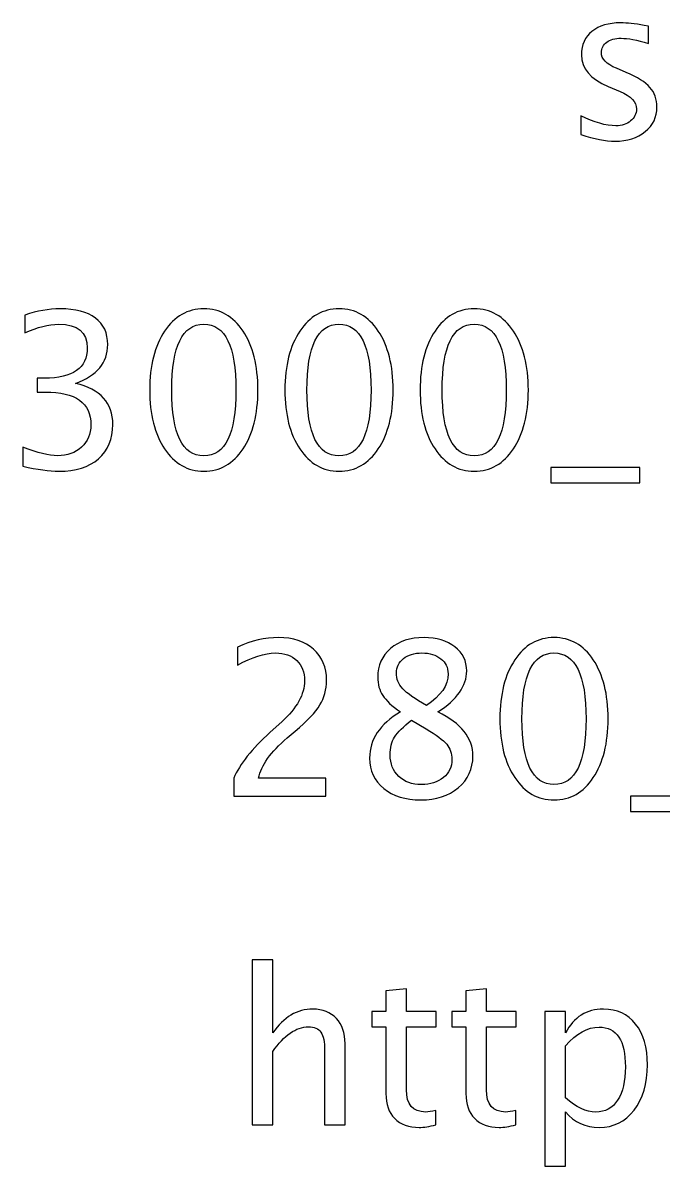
# Model space of a CAD drawing. Header units: centimetres. Extents: x -87 to 69, y -70 to 88.
# Drawn here: x 18.09 to 26.02, y 52.96 to 67.1 of the extents above; entities that cross this region are included whole.
import ezdxf

# ---------------------------------------------------------------- set-up
doc = ezdxf.new("R2010")
doc.units = ezdxf.units.CM
doc.header["$MEASUREMENT"] = 0
doc.layers.add('Layer 1', color=7, linetype='Continuous')

msp = doc.modelspace()

# ---------------------------------------------------------------- linework, layer by layer
at = {"layer": 'Layer 1'}
for points, knots in [([(24.99927, 65.72071), (24.99927, 65.72071), (24.99927, 65.95354), (24.99927, 65.95354), (24.99927, 65.95354), (25.16552, 65.87064), (25.30971, 65.82919), (25.43274, 65.82919), (25.43274, 65.82919), (25.50595, 65.82919), (25.5668, 65.84903), (25.61487, 65.88872), (25.61487, 65.88872), (25.66293, 65.92797), (25.68718, 65.97736), (25.68718, 66.03689), (25.68718, 66.03689), (25.68718, 66.12376), (25.61972, 66.19564), (25.48478, 66.25252), (25.48478, 66.25252), (25.48478, 66.25252), (25.33617, 66.31558), (25.33617, 66.31558), (25.33617, 66.31558), (25.11701, 66.40642), (25.00721, 66.53783), (25.00721, 66.70849), (25.00721, 66.70849), (25.00721, 66.83064), (25.05042, 66.92677), (25.13685, 66.99688), (25.13685, 66.99688), (25.22328, 67.067), (25.3419, 67.10183), (25.49228, 67.10183), (25.49228, 67.10183), (25.57033, 67.10183), (25.66734, 67.09125), (25.78243, 67.06964), (25.78243, 67.06964), (25.78243, 67.06964), (25.83535, 67.0595), (25.83535, 67.0595), (25.83535, 67.0595), (25.83535, 67.0595), (25.83535, 66.84783), (25.83535, 66.84783), (25.83535, 66.84783), (25.6938, 66.89017), (25.58091, 66.91133), (25.49668, 66.91133), (25.49668, 66.91133), (25.4226, 66.91133), (25.36395, 66.89502), (25.31941, 66.86283), (25.31941, 66.86283), (25.27532, 66.83064), (25.25327, 66.78742), (25.25327, 66.73318), (25.25327, 66.73318), (25.25327, 66.65689), (25.315, 66.59207), (25.43892, 66.5396), (25.43892, 66.5396), (25.43892, 66.5396), (25.56107, 66.488), (25.56107, 66.488), (25.56107, 66.488), (25.69953, 66.42979), (25.79743, 66.36806), (25.85475, 66.30323), (25.85475, 66.30323), (25.91252, 66.23841), (25.94118, 66.15727), (25.94118, 66.06026), (25.94118, 66.06026), (25.94118, 65.93723), (25.89268, 65.83625), (25.79522, 65.75731), (25.79522, 65.75731), (25.69821, 65.67838), (25.57385, 65.63869), (25.4226, 65.63869), (25.4226, 65.63869), (25.30619, 65.63869), (25.16552, 65.66603), (24.99927, 65.72071)], [0, 0, 0, 0, 0.04347826, 0.04347826, 0.04347826, 0.04347826, 0.08695652, 0.08695652, 0.08695652, 0.08695652, 0.13043478, 0.13043478, 0.13043478, 0.13043478, 0.17391304, 0.17391304, 0.17391304, 0.17391304, 0.2173913, 0.2173913, 0.2173913, 0.2173913, 0.26086957, 0.26086957, 0.26086957, 0.26086957, 0.30434783, 0.30434783, 0.30434783, 0.30434783, 0.34782609, 0.34782609, 0.34782609, 0.34782609, 0.39130435, 0.39130435, 0.39130435, 0.39130435, 0.43478261, 0.43478261, 0.43478261, 0.43478261, 0.47826087, 0.47826087, 0.47826087, 0.47826087, 0.52173913, 0.52173913, 0.52173913, 0.52173913, 0.56521739, 0.56521739, 0.56521739, 0.56521739, 0.60869565, 0.60869565, 0.60869565, 0.60869565, 0.65217391, 0.65217391, 0.65217391, 0.65217391, 0.69565217, 0.69565217, 0.69565217, 0.69565217, 0.73913043, 0.73913043, 0.73913043, 0.73913043, 0.7826087, 0.7826087, 0.7826087, 0.7826087, 0.82608696, 0.82608696, 0.82608696, 0.82608696, 0.86956522, 0.86956522, 0.86956522, 0.86956522, 0.91304348, 0.91304348, 0.91304348, 0.91304348, 1, 1, 1, 1]), ([(18.09474, 61.61791), (18.09474, 61.61791), (18.09474, 61.85603), (18.09474, 61.85603), (18.09474, 61.85603), (18.27642, 61.78371), (18.41886, 61.74755), (18.52337, 61.74755), (18.52337, 61.74755), (18.6464, 61.74755), (18.74562, 61.78283), (18.82191, 61.85383), (18.82191, 61.85383), (18.8982, 61.92483), (18.93612, 62.01743), (18.93612, 62.1312), (18.93612, 62.1312), (18.93612, 62.40107), (18.74826, 62.53601), (18.37256, 62.53601), (18.37256, 62.53601), (18.37256, 62.53601), (18.27202, 62.53601), (18.27202, 62.53601), (18.27202, 62.53601), (18.27202, 62.53601), (18.27202, 62.70667), (18.27202, 62.70667), (18.27202, 62.70667), (18.27202, 62.70667), (18.36109, 62.70799), (18.36109, 62.70799), (18.36109, 62.70799), (18.71431, 62.70799), (18.89114, 62.83235), (18.89114, 63.08149), (18.89114, 63.08149), (18.89114, 63.27684), (18.77384, 63.37474), (18.53969, 63.37474), (18.53969, 63.37474), (18.41401, 63.37474), (18.27466, 63.33858), (18.1212, 63.26626), (18.1212, 63.26626), (18.1212, 63.26626), (18.1212, 63.48851), (18.1212, 63.48851), (18.1212, 63.48851), (18.27157, 63.53966), (18.41665, 63.56524), (18.556, 63.56524), (18.556, 63.56524), (18.74562, 63.56524), (18.89158, 63.52732), (18.993, 63.45147), (18.993, 63.45147), (19.09443, 63.37606), (19.14514, 63.26626), (19.14514, 63.1225), (19.14514, 63.1225), (19.14514, 62.89805), (19.01241, 62.73798), (18.7465, 62.64273), (18.7465, 62.64273), (19.05474, 62.57085), (19.20864, 62.40196), (19.20864, 62.13517), (19.20864, 62.13517), (19.20864, 61.95525), (19.14911, 61.8137), (19.03049, 61.71095), (19.03049, 61.71095), (18.91187, 61.60821), (18.74871, 61.55706), (18.54145, 61.55706), (18.54145, 61.55706), (18.42327, 61.55706), (18.27466, 61.57734), (18.09474, 61.61791)], [0, 0, 0, 0, 0.04761905, 0.04761905, 0.04761905, 0.04761905, 0.0952381, 0.0952381, 0.0952381, 0.0952381, 0.14285714, 0.14285714, 0.14285714, 0.14285714, 0.19047619, 0.19047619, 0.19047619, 0.19047619, 0.23809524, 0.23809524, 0.23809524, 0.23809524, 0.28571429, 0.28571429, 0.28571429, 0.28571429, 0.33333333, 0.33333333, 0.33333333, 0.33333333, 0.38095238, 0.38095238, 0.38095238, 0.38095238, 0.42857143, 0.42857143, 0.42857143, 0.42857143, 0.47619048, 0.47619048, 0.47619048, 0.47619048, 0.52380952, 0.52380952, 0.52380952, 0.52380952, 0.57142857, 0.57142857, 0.57142857, 0.57142857, 0.61904762, 0.61904762, 0.61904762, 0.61904762, 0.66666667, 0.66666667, 0.66666667, 0.66666667, 0.71428571, 0.71428571, 0.71428571, 0.71428571, 0.76190476, 0.76190476, 0.76190476, 0.76190476, 0.80952381, 0.80952381, 0.80952381, 0.80952381, 0.85714286, 0.85714286, 0.85714286, 0.85714286, 0.9047619, 0.9047619, 0.9047619, 0.9047619, 1, 1, 1, 1]), ([(20.334, 61.55706), (20.13336, 61.55706), (19.97152, 61.64922), (19.84893, 61.8331), (19.84893, 61.8331), (19.7259, 62.01699), (19.66461, 62.25952), (19.66461, 62.56115), (19.66461, 62.56115), (19.66461, 62.86277), (19.7259, 63.10531), (19.84893, 63.28919), (19.84893, 63.28919), (19.97152, 63.47308), (20.13336, 63.56524), (20.334, 63.56524), (20.334, 63.56524), (20.53553, 63.56524), (20.69736, 63.47352), (20.81995, 63.29007), (20.81995, 63.29007), (20.9421, 63.10663), (21.0034, 62.86365), (21.0034, 62.56115), (21.0034, 62.56115), (21.0034, 62.25952), (20.9421, 62.01699), (20.81995, 61.8331), (20.81995, 61.8331), (20.69736, 61.64922), (20.53553, 61.55706), (20.334, 61.55706)], [0, 0, 0, 0, 0.11111111, 0.11111111, 0.11111111, 0.11111111, 0.22222222, 0.22222222, 0.22222222, 0.22222222, 0.33333333, 0.33333333, 0.33333333, 0.33333333, 0.44444444, 0.44444444, 0.44444444, 0.44444444, 0.55555556, 0.55555556, 0.55555556, 0.55555556, 0.66666667, 0.66666667, 0.66666667, 0.66666667, 0.77777778, 0.77777778, 0.77777778, 0.77777778, 1, 1, 1, 1]), ([(22.00705, 61.55706), (21.80641, 61.55706), (21.64457, 61.64922), (21.52198, 61.8331), (21.52198, 61.8331), (21.39895, 62.01699), (21.33766, 62.25952), (21.33766, 62.56115), (21.33766, 62.56115), (21.33766, 62.86277), (21.39895, 63.10531), (21.52198, 63.28919), (21.52198, 63.28919), (21.64457, 63.47308), (21.80641, 63.56524), (22.00705, 63.56524), (22.00705, 63.56524), (22.20858, 63.56524), (22.37041, 63.47352), (22.493, 63.29007), (22.493, 63.29007), (22.61515, 63.10663), (22.67645, 62.86365), (22.67645, 62.56115), (22.67645, 62.56115), (22.67645, 62.25952), (22.61515, 62.01699), (22.493, 61.8331), (22.493, 61.8331), (22.37041, 61.64922), (22.20858, 61.55706), (22.00705, 61.55706)], [0, 0, 0, 0, 0.11111111, 0.11111111, 0.11111111, 0.11111111, 0.22222222, 0.22222222, 0.22222222, 0.22222222, 0.33333333, 0.33333333, 0.33333333, 0.33333333, 0.44444444, 0.44444444, 0.44444444, 0.44444444, 0.55555556, 0.55555556, 0.55555556, 0.55555556, 0.66666667, 0.66666667, 0.66666667, 0.66666667, 0.77777778, 0.77777778, 0.77777778, 0.77777778, 1, 1, 1, 1]), ([(23.6801, 61.55706), (23.47946, 61.55706), (23.31762, 61.64922), (23.19503, 61.8331), (23.19503, 61.8331), (23.072, 62.01699), (23.01071, 62.25952), (23.01071, 62.56115), (23.01071, 62.56115), (23.01071, 62.86277), (23.072, 63.10531), (23.19503, 63.28919), (23.19503, 63.28919), (23.31762, 63.47308), (23.47946, 63.56524), (23.6801, 63.56524), (23.6801, 63.56524), (23.88163, 63.56524), (24.04346, 63.47352), (24.16605, 63.29007), (24.16605, 63.29007), (24.2882, 63.10663), (24.3495, 62.86365), (24.3495, 62.56115), (24.3495, 62.56115), (24.3495, 62.25952), (24.2882, 62.01699), (24.16605, 61.8331), (24.16605, 61.8331), (24.04346, 61.64922), (23.88163, 61.55706), (23.6801, 61.55706)], [0, 0, 0, 0, 0.11111111, 0.11111111, 0.11111111, 0.11111111, 0.22222222, 0.22222222, 0.22222222, 0.22222222, 0.33333333, 0.33333333, 0.33333333, 0.33333333, 0.44444444, 0.44444444, 0.44444444, 0.44444444, 0.55555556, 0.55555556, 0.55555556, 0.55555556, 0.66666667, 0.66666667, 0.66666667, 0.66666667, 0.77777778, 0.77777778, 0.77777778, 0.77777778, 1, 1, 1, 1]), ([(20.33356, 61.74755), (20.59859, 61.74755), (20.73088, 62.01875), (20.73088, 62.56115), (20.73088, 62.56115), (20.73088, 63.10354), (20.59859, 63.37474), (20.33356, 63.37474), (20.33356, 63.37474), (20.06942, 63.37474), (19.93713, 63.10354), (19.93713, 62.56115), (19.93713, 62.56115), (19.93713, 62.01875), (20.06942, 61.74755), (20.33356, 61.74755)], [0, 0, 0, 0, 0.2, 0.2, 0.2, 0.2, 0.4, 0.4, 0.4, 0.4, 0.6, 0.6, 0.6, 0.6, 1, 1, 1, 1]), ([(22.00661, 61.74755), (22.27164, 61.74755), (22.40393, 62.01875), (22.40393, 62.56115), (22.40393, 62.56115), (22.40393, 63.10354), (22.27164, 63.37474), (22.00661, 63.37474), (22.00661, 63.37474), (21.74247, 63.37474), (21.61018, 63.10354), (21.61018, 62.56115), (21.61018, 62.56115), (21.61018, 62.01875), (21.74247, 61.74755), (22.00661, 61.74755)], [0, 0, 0, 0, 0.2, 0.2, 0.2, 0.2, 0.4, 0.4, 0.4, 0.4, 0.6, 0.6, 0.6, 0.6, 1, 1, 1, 1]), ([(23.67966, 61.74755), (23.94469, 61.74755), (24.07698, 62.01875), (24.07698, 62.56115), (24.07698, 62.56115), (24.07698, 63.10354), (23.94469, 63.37474), (23.67966, 63.37474), (23.67966, 63.37474), (23.41552, 63.37474), (23.28323, 63.10354), (23.28323, 62.56115), (23.28323, 62.56115), (23.28323, 62.01875), (23.41552, 61.74755), (23.67966, 61.74755)], [0, 0, 0, 0, 0.2, 0.2, 0.2, 0.2, 0.4, 0.4, 0.4, 0.4, 0.6, 0.6, 0.6, 0.6, 1, 1, 1, 1]), ([(24.62819, 61.41418), (24.62819, 61.41418), (24.62819, 61.60468), (24.62819, 61.60468), (24.62819, 61.60468), (24.62819, 61.60468), (25.72886, 61.60468), (25.72886, 61.60468), (25.72886, 61.60468), (25.72886, 61.60468), (25.72886, 61.41418), (25.72886, 61.41418), (25.72886, 61.41418), (25.72886, 61.41418), (24.62819, 61.41418), (24.62819, 61.41418)], [0, 0, 0, 0, 0.2, 0.2, 0.2, 0.2, 0.4, 0.4, 0.4, 0.4, 0.6, 0.6, 0.6, 0.6, 1, 1, 1, 1]), ([(20.70462, 57.53892), (20.70462, 57.53892), (20.70462, 57.76117), (20.70462, 57.76117), (20.70462, 57.76117), (20.77871, 57.93447), (20.9282, 58.12365), (21.15353, 58.32782), (21.15353, 58.32782), (21.15353, 58.32782), (21.29905, 58.45835), (21.29905, 58.45835), (21.29905, 58.45835), (21.48647, 58.62856), (21.58039, 58.79701), (21.58039, 58.96458), (21.58039, 58.96458), (21.58039, 59.07174), (21.5482, 59.15552), (21.48426, 59.21682), (21.48426, 59.21682), (21.42032, 59.27811), (21.33169, 59.30898), (21.21924, 59.30898), (21.21924, 59.30898), (21.08783, 59.30898), (20.93217, 59.25871), (20.75225, 59.15817), (20.75225, 59.15817), (20.75225, 59.15817), (20.75225, 59.38042), (20.75225, 59.38042), (20.75225, 59.38042), (20.92202, 59.45979), (21.09092, 59.49948), (21.25937, 59.49948), (21.25937, 59.49948), (21.4384, 59.49948), (21.58216, 59.45141), (21.69064, 59.35484), (21.69064, 59.35484), (21.79867, 59.25827), (21.85291, 59.13039), (21.85291, 58.97075), (21.85291, 58.97075), (21.85291, 58.8561), (21.82557, 58.75424), (21.77089, 58.6656), (21.77089, 58.6656), (21.71577, 58.57653), (21.61391, 58.46893), (21.46442, 58.34193), (21.46442, 58.34193), (21.46442, 58.34193), (21.36608, 58.25814), (21.36608, 58.25814), (21.36608, 58.25814), (21.16147, 58.08484), (21.04329, 57.91904), (21.01154, 57.76117), (21.01154, 57.76117), (21.01154, 57.76117), (21.84498, 57.76117), (21.84498, 57.76117), (21.84498, 57.76117), (21.84498, 57.76117), (21.84498, 57.53892), (21.84498, 57.53892), (21.84498, 57.53892), (21.84498, 57.53892), (20.70462, 57.53892), (20.70462, 57.53892)], [0, 0, 0, 0, 0.05263158, 0.05263158, 0.05263158, 0.05263158, 0.10526316, 0.10526316, 0.10526316, 0.10526316, 0.15789474, 0.15789474, 0.15789474, 0.15789474, 0.21052632, 0.21052632, 0.21052632, 0.21052632, 0.26315789, 0.26315789, 0.26315789, 0.26315789, 0.31578947, 0.31578947, 0.31578947, 0.31578947, 0.36842105, 0.36842105, 0.36842105, 0.36842105, 0.42105263, 0.42105263, 0.42105263, 0.42105263, 0.47368421, 0.47368421, 0.47368421, 0.47368421, 0.52631579, 0.52631579, 0.52631579, 0.52631579, 0.57894737, 0.57894737, 0.57894737, 0.57894737, 0.63157895, 0.63157895, 0.63157895, 0.63157895, 0.68421053, 0.68421053, 0.68421053, 0.68421053, 0.73684211, 0.73684211, 0.73684211, 0.73684211, 0.78947368, 0.78947368, 0.78947368, 0.78947368, 0.84210526, 0.84210526, 0.84210526, 0.84210526, 0.89473684, 0.89473684, 0.89473684, 0.89473684, 1, 1, 1, 1]), ([(22.76661, 58.58005), (22.66166, 58.65326), (22.58846, 58.72117), (22.54745, 58.78422), (22.54745, 58.78422), (22.50644, 58.84684), (22.48615, 58.92269), (22.48615, 59.01132), (22.48615, 59.01132), (22.48615, 59.15596), (22.53907, 59.2737), (22.64446, 59.3641), (22.64446, 59.3641), (22.75029, 59.4545), (22.88832, 59.49948), (23.05853, 59.49948), (23.05853, 59.49948), (23.21552, 59.49948), (23.34296, 59.46112), (23.44042, 59.38439), (23.44042, 59.38439), (23.53787, 59.3081), (23.58682, 59.20844), (23.58682, 59.08629), (23.58682, 59.08629), (23.58682, 58.90108), (23.4682, 58.73219), (23.2314, 58.58005), (23.2314, 58.58005), (23.51935, 58.43894), (23.66355, 58.25682), (23.66355, 58.03369), (23.66355, 58.03369), (23.66355, 57.8745), (23.60313, 57.74441), (23.48275, 57.64299), (23.48275, 57.64299), (23.36236, 57.54201), (23.20758, 57.4913), (23.01796, 57.4913), (23.01796, 57.4913), (22.82879, 57.4913), (22.67621, 57.53892), (22.5598, 57.63417), (22.5598, 57.63417), (22.44382, 57.72898), (22.38561, 57.85421), (22.38561, 58.009), (22.38561, 58.009), (22.38561, 58.2383), (22.51261, 58.42836), (22.76661, 58.58005)], [0, 0, 0, 0, 0.07142857, 0.07142857, 0.07142857, 0.07142857, 0.14285714, 0.14285714, 0.14285714, 0.14285714, 0.21428571, 0.21428571, 0.21428571, 0.21428571, 0.28571429, 0.28571429, 0.28571429, 0.28571429, 0.35714286, 0.35714286, 0.35714286, 0.35714286, 0.42857143, 0.42857143, 0.42857143, 0.42857143, 0.5, 0.5, 0.5, 0.5, 0.57142857, 0.57142857, 0.57142857, 0.57142857, 0.64285714, 0.64285714, 0.64285714, 0.64285714, 0.71428571, 0.71428571, 0.71428571, 0.71428571, 0.78571429, 0.78571429, 0.78571429, 0.78571429, 0.85714286, 0.85714286, 0.85714286, 0.85714286, 1, 1, 1, 1]), ([(24.6672, 57.4913), (24.46656, 57.4913), (24.30472, 57.58346), (24.18213, 57.76734), (24.18213, 57.76734), (24.0591, 57.95123), (23.99781, 58.19376), (23.99781, 58.49539), (23.99781, 58.49539), (23.99781, 58.79701), (24.0591, 59.03955), (24.18213, 59.22343), (24.18213, 59.22343), (24.30472, 59.40732), (24.46656, 59.49948), (24.6672, 59.49948), (24.6672, 59.49948), (24.86873, 59.49948), (25.03056, 59.40776), (25.15315, 59.22431), (25.15315, 59.22431), (25.2753, 59.04087), (25.3366, 58.79789), (25.3366, 58.49539), (25.3366, 58.49539), (25.3366, 58.19376), (25.2753, 57.95123), (25.15315, 57.76734), (25.15315, 57.76734), (25.03056, 57.58346), (24.86873, 57.4913), (24.6672, 57.4913)], [0, 0, 0, 0, 0.11111111, 0.11111111, 0.11111111, 0.11111111, 0.22222222, 0.22222222, 0.22222222, 0.22222222, 0.33333333, 0.33333333, 0.33333333, 0.33333333, 0.44444444, 0.44444444, 0.44444444, 0.44444444, 0.55555556, 0.55555556, 0.55555556, 0.55555556, 0.66666667, 0.66666667, 0.66666667, 0.66666667, 0.77777778, 0.77777778, 0.77777778, 0.77777778, 1, 1, 1, 1]), ([(23.0894, 58.65987), (23.26755, 58.77761), (23.35663, 58.90814), (23.35663, 59.05233), (23.35663, 59.05233), (23.35663, 59.1295), (23.32664, 59.19124), (23.26711, 59.23842), (23.26711, 59.23842), (23.20714, 59.28561), (23.12909, 59.30898), (23.03252, 59.30898), (23.03252, 59.30898), (22.93903, 59.30898), (22.86274, 59.28605), (22.80409, 59.23975), (22.80409, 59.23975), (22.74544, 59.19345), (22.71634, 59.13391), (22.71634, 59.06027), (22.71634, 59.06027), (22.71634, 58.98883), (22.7428, 58.92445), (22.79572, 58.86713), (22.79572, 58.86713), (22.84863, 58.81024), (22.94653, 58.74101), (23.0894, 58.65987)], [0, 0, 0, 0, 0.125, 0.125, 0.125, 0.125, 0.25, 0.25, 0.25, 0.25, 0.375, 0.375, 0.375, 0.375, 0.5, 0.5, 0.5, 0.5, 0.625, 0.625, 0.625, 0.625, 0.75, 0.75, 0.75, 0.75, 1, 1, 1, 1]), ([(24.66676, 57.68179), (24.93179, 57.68179), (25.06408, 57.95299), (25.06408, 58.49539), (25.06408, 58.49539), (25.06408, 59.03778), (24.93179, 59.30898), (24.66676, 59.30898), (24.66676, 59.30898), (24.40262, 59.30898), (24.27033, 59.03778), (24.27033, 58.49539), (24.27033, 58.49539), (24.27033, 57.95299), (24.40262, 57.68179), (24.66676, 57.68179)], [0, 0, 0, 0, 0.2, 0.2, 0.2, 0.2, 0.4, 0.4, 0.4, 0.4, 0.6, 0.6, 0.6, 0.6, 1, 1, 1, 1]), ([(22.90508, 58.47687), (22.80189, 58.39749), (22.73177, 58.32826), (22.69473, 58.26917), (22.69473, 58.26917), (22.65813, 58.21008), (22.63961, 58.13688), (22.63961, 58.04868), (22.63961, 58.04868), (22.63961, 57.93932), (22.67489, 57.85069), (22.74589, 57.78322), (22.74589, 57.78322), (22.81688, 57.71575), (22.90993, 57.68179), (23.0259, 57.68179), (23.0259, 57.68179), (23.13747, 57.68179), (23.22831, 57.71046), (23.29842, 57.76823), (23.29842, 57.76823), (23.36898, 57.82599), (23.40426, 57.90096), (23.40426, 57.99312), (23.40426, 57.99312), (23.40426, 58.0672), (23.38265, 58.13026), (23.33899, 58.18142), (23.33899, 58.18142), (23.29534, 58.23257), (23.21111, 58.29519), (23.08632, 58.36927), (23.08632, 58.36927), (23.08632, 58.36927), (22.90508, 58.47687), (22.90508, 58.47687)], [0, 0, 0, 0, 0.1, 0.1, 0.1, 0.1, 0.2, 0.2, 0.2, 0.2, 0.3, 0.3, 0.3, 0.3, 0.4, 0.4, 0.4, 0.4, 0.5, 0.5, 0.5, 0.5, 0.6, 0.6, 0.6, 0.6, 0.7, 0.7, 0.7, 0.7, 0.8, 0.8, 0.8, 0.8, 1, 1, 1, 1]), ([(25.61529, 57.34842), (25.61529, 57.34842), (25.61529, 57.53892), (25.61529, 57.53892), (25.61529, 57.53892), (25.61529, 57.53892), (26.71596, 57.53892), (26.71596, 57.53892), (26.71596, 57.53892), (26.71596, 57.53892), (26.71596, 57.34842), (26.71596, 57.34842), (26.71596, 57.34842), (26.71596, 57.34842), (25.61529, 57.34842), (25.61529, 57.34842)], [0, 0, 0, 0, 0.2, 0.2, 0.2, 0.2, 0.4, 0.4, 0.4, 0.4, 0.6, 0.6, 0.6, 0.6, 1, 1, 1, 1]), ([(20.93417, 53.47316), (20.93417, 53.47316), (20.93417, 55.51309), (20.93417, 55.51309), (20.93417, 55.51309), (20.93417, 55.51309), (21.18817, 55.51309), (21.18817, 55.51309), (21.18817, 55.51309), (21.18817, 55.51309), (21.18817, 54.61043), (21.18817, 54.61043), (21.18817, 54.61043), (21.32267, 54.80666), (21.48759, 54.90455), (21.6825, 54.90455), (21.6825, 54.90455), (21.80509, 54.90455), (21.90254, 54.86619), (21.97442, 54.78902), (21.97442, 54.78902), (22.0463, 54.71229), (22.08246, 54.60866), (22.08246, 54.47902), (22.08246, 54.47902), (22.08246, 54.47902), (22.08246, 53.47316), (22.08246, 53.47316), (22.08246, 53.47316), (22.08246, 53.47316), (21.82846, 53.47316), (21.82846, 53.47316), (21.82846, 53.47316), (21.82846, 53.47316), (21.82846, 54.39611), (21.82846, 54.39611), (21.82846, 54.39611), (21.82846, 54.50018), (21.81303, 54.57427), (21.7826, 54.61836), (21.7826, 54.61836), (21.75173, 54.6629), (21.70102, 54.68495), (21.63002, 54.68495), (21.63002, 54.68495), (21.47392, 54.68495), (21.32663, 54.58309), (21.18817, 54.37936), (21.18817, 54.37936), (21.18817, 54.37936), (21.18817, 53.47316), (21.18817, 53.47316), (21.18817, 53.47316), (21.18817, 53.47316), (20.93417, 53.47316), (20.93417, 53.47316)], [0, 0, 0, 0, 0.06666667, 0.06666667, 0.06666667, 0.06666667, 0.13333333, 0.13333333, 0.13333333, 0.13333333, 0.2, 0.2, 0.2, 0.2, 0.26666667, 0.26666667, 0.26666667, 0.26666667, 0.33333333, 0.33333333, 0.33333333, 0.33333333, 0.4, 0.4, 0.4, 0.4, 0.46666667, 0.46666667, 0.46666667, 0.46666667, 0.53333333, 0.53333333, 0.53333333, 0.53333333, 0.6, 0.6, 0.6, 0.6, 0.66666667, 0.66666667, 0.66666667, 0.66666667, 0.73333333, 0.73333333, 0.73333333, 0.73333333, 0.8, 0.8, 0.8, 0.8, 0.86666667, 0.86666667, 0.86666667, 0.86666667, 1, 1, 1, 1]), ([(23.20341, 53.4736), (23.12492, 53.45199), (23.05657, 53.44141), (22.9988, 53.44141), (22.9988, 53.44141), (22.86915, 53.44141), (22.76817, 53.47845), (22.69585, 53.55253), (22.69585, 53.55253), (22.62309, 53.62662), (22.58693, 53.72936), (22.58693, 53.86122), (22.58693, 53.86122), (22.58693, 53.86122), (22.58693, 54.68495), (22.58693, 54.68495), (22.58693, 54.68495), (22.58693, 54.68495), (22.41143, 54.68495), (22.41143, 54.68495), (22.41143, 54.68495), (22.41143, 54.68495), (22.41143, 54.87545), (22.41143, 54.87545), (22.41143, 54.87545), (22.41143, 54.87545), (22.58693, 54.87545), (22.58693, 54.87545), (22.58693, 54.87545), (22.58693, 54.87545), (22.58693, 55.12901), (22.58693, 55.12901), (22.58693, 55.12901), (22.58693, 55.12901), (22.84093, 55.15326), (22.84093, 55.15326), (22.84093, 55.15326), (22.84093, 55.15326), (22.84093, 54.87545), (22.84093, 54.87545), (22.84093, 54.87545), (22.84093, 54.87545), (23.2087, 54.87545), (23.2087, 54.87545), (23.2087, 54.87545), (23.2087, 54.87545), (23.2087, 54.68495), (23.2087, 54.68495), (23.2087, 54.68495), (23.2087, 54.68495), (22.84093, 54.68495), (22.84093, 54.68495), (22.84093, 54.68495), (22.84093, 54.68495), (22.84093, 53.90708), (22.84093, 53.90708), (22.84093, 53.90708), (22.84093, 53.72363), (22.92075, 53.63191), (23.07994, 53.63191), (23.07994, 53.63191), (23.11389, 53.63191), (23.1549, 53.63764), (23.20341, 53.64867), (23.20341, 53.64867), (23.20341, 53.64867), (23.20341, 53.4736), (23.20341, 53.4736)], [0, 0, 0, 0, 0.05555556, 0.05555556, 0.05555556, 0.05555556, 0.11111111, 0.11111111, 0.11111111, 0.11111111, 0.16666667, 0.16666667, 0.16666667, 0.16666667, 0.22222222, 0.22222222, 0.22222222, 0.22222222, 0.27777778, 0.27777778, 0.27777778, 0.27777778, 0.33333333, 0.33333333, 0.33333333, 0.33333333, 0.38888889, 0.38888889, 0.38888889, 0.38888889, 0.44444444, 0.44444444, 0.44444444, 0.44444444, 0.5, 0.5, 0.5, 0.5, 0.55555556, 0.55555556, 0.55555556, 0.55555556, 0.61111111, 0.61111111, 0.61111111, 0.61111111, 0.66666667, 0.66666667, 0.66666667, 0.66666667, 0.72222222, 0.72222222, 0.72222222, 0.72222222, 0.77777778, 0.77777778, 0.77777778, 0.77777778, 0.83333333, 0.83333333, 0.83333333, 0.83333333, 0.88888889, 0.88888889, 0.88888889, 0.88888889, 1, 1, 1, 1]), ([(24.19295, 53.4736), (24.11446, 53.45199), (24.04611, 53.44141), (23.98834, 53.44141), (23.98834, 53.44141), (23.85869, 53.44141), (23.75771, 53.47845), (23.68539, 53.55253), (23.68539, 53.55253), (23.61263, 53.62662), (23.57647, 53.72936), (23.57647, 53.86122), (23.57647, 53.86122), (23.57647, 53.86122), (23.57647, 54.68495), (23.57647, 54.68495), (23.57647, 54.68495), (23.57647, 54.68495), (23.40097, 54.68495), (23.40097, 54.68495), (23.40097, 54.68495), (23.40097, 54.68495), (23.40097, 54.87545), (23.40097, 54.87545), (23.40097, 54.87545), (23.40097, 54.87545), (23.57647, 54.87545), (23.57647, 54.87545), (23.57647, 54.87545), (23.57647, 54.87545), (23.57647, 55.12901), (23.57647, 55.12901), (23.57647, 55.12901), (23.57647, 55.12901), (23.83047, 55.15326), (23.83047, 55.15326), (23.83047, 55.15326), (23.83047, 55.15326), (23.83047, 54.87545), (23.83047, 54.87545), (23.83047, 54.87545), (23.83047, 54.87545), (24.19824, 54.87545), (24.19824, 54.87545), (24.19824, 54.87545), (24.19824, 54.87545), (24.19824, 54.68495), (24.19824, 54.68495), (24.19824, 54.68495), (24.19824, 54.68495), (23.83047, 54.68495), (23.83047, 54.68495), (23.83047, 54.68495), (23.83047, 54.68495), (23.83047, 53.90708), (23.83047, 53.90708), (23.83047, 53.90708), (23.83047, 53.72363), (23.91029, 53.63191), (24.06948, 53.63191), (24.06948, 53.63191), (24.10343, 53.63191), (24.14444, 53.63764), (24.19295, 53.64867), (24.19295, 53.64867), (24.19295, 53.64867), (24.19295, 53.4736), (24.19295, 53.4736)], [0, 0, 0, 0, 0.05555556, 0.05555556, 0.05555556, 0.05555556, 0.11111111, 0.11111111, 0.11111111, 0.11111111, 0.16666667, 0.16666667, 0.16666667, 0.16666667, 0.22222222, 0.22222222, 0.22222222, 0.22222222, 0.27777778, 0.27777778, 0.27777778, 0.27777778, 0.33333333, 0.33333333, 0.33333333, 0.33333333, 0.38888889, 0.38888889, 0.38888889, 0.38888889, 0.44444444, 0.44444444, 0.44444444, 0.44444444, 0.5, 0.5, 0.5, 0.5, 0.55555556, 0.55555556, 0.55555556, 0.55555556, 0.61111111, 0.61111111, 0.61111111, 0.61111111, 0.66666667, 0.66666667, 0.66666667, 0.66666667, 0.72222222, 0.72222222, 0.72222222, 0.72222222, 0.77777778, 0.77777778, 0.77777778, 0.77777778, 0.83333333, 0.83333333, 0.83333333, 0.83333333, 0.88888889, 0.88888889, 0.88888889, 0.88888889, 1, 1, 1, 1]), ([(24.55543, 52.96251), (24.55543, 52.96251), (24.55543, 54.87545), (24.55543, 54.87545), (24.55543, 54.87545), (24.55543, 54.87545), (24.80943, 54.87545), (24.80943, 54.87545), (24.80943, 54.87545), (24.80943, 54.87545), (24.80943, 54.61043), (24.80943, 54.61043), (24.80943, 54.61043), (24.9135, 54.80666), (25.07004, 54.90455), (25.27862, 54.90455), (25.27862, 54.90455), (25.44752, 54.90455), (25.58025, 54.84326), (25.67726, 54.72023), (25.67726, 54.72023), (25.77428, 54.5972), (25.82278, 54.42919), (25.82278, 54.2162), (25.82278, 54.2162), (25.82278, 53.98425), (25.76766, 53.79683), (25.65786, 53.65484), (25.65786, 53.65484), (25.54806, 53.51241), (25.40342, 53.44141), (25.22438, 53.44141), (25.22438, 53.44141), (25.05814, 53.44141), (24.91967, 53.50491), (24.80943, 53.63235), (24.80943, 53.63235), (24.80943, 53.63235), (24.80943, 52.96251), (24.80943, 52.96251), (24.80943, 52.96251), (24.80943, 52.96251), (24.55543, 52.96251), (24.55543, 52.96251)], [0, 0, 0, 0, 0.08333333, 0.08333333, 0.08333333, 0.08333333, 0.16666667, 0.16666667, 0.16666667, 0.16666667, 0.25, 0.25, 0.25, 0.25, 0.33333333, 0.33333333, 0.33333333, 0.33333333, 0.41666667, 0.41666667, 0.41666667, 0.41666667, 0.5, 0.5, 0.5, 0.5, 0.58333333, 0.58333333, 0.58333333, 0.58333333, 0.66666667, 0.66666667, 0.66666667, 0.66666667, 0.75, 0.75, 0.75, 0.75, 0.83333333, 0.83333333, 0.83333333, 0.83333333, 1, 1, 1, 1]), ([(24.80943, 53.80742), (24.9404, 53.69056), (25.06519, 53.63191), (25.18381, 53.63191), (25.18381, 53.63191), (25.30067, 53.63191), (25.39107, 53.68086), (25.45457, 53.77831), (25.45457, 53.77831), (25.51851, 53.87577), (25.55026, 54.01291), (25.55026, 54.19018), (25.55026, 54.19018), (25.55026, 54.51826), (25.44178, 54.6823), (25.22482, 54.6823), (25.22482, 54.6823), (25.08283, 54.6823), (24.94437, 54.60558), (24.80943, 54.45168), (24.80943, 54.45168), (24.80943, 54.45168), (24.80943, 53.80742), (24.80943, 53.80742)], [0, 0, 0, 0, 0.14285714, 0.14285714, 0.14285714, 0.14285714, 0.28571429, 0.28571429, 0.28571429, 0.28571429, 0.42857143, 0.42857143, 0.42857143, 0.42857143, 0.57142857, 0.57142857, 0.57142857, 0.57142857, 0.71428571, 0.71428571, 0.71428571, 0.71428571, 1, 1, 1, 1])]:
    msp.add_open_spline(points, degree=3, knots=knots, dxfattribs=at)

doc.saveas('drawing.dxf')
